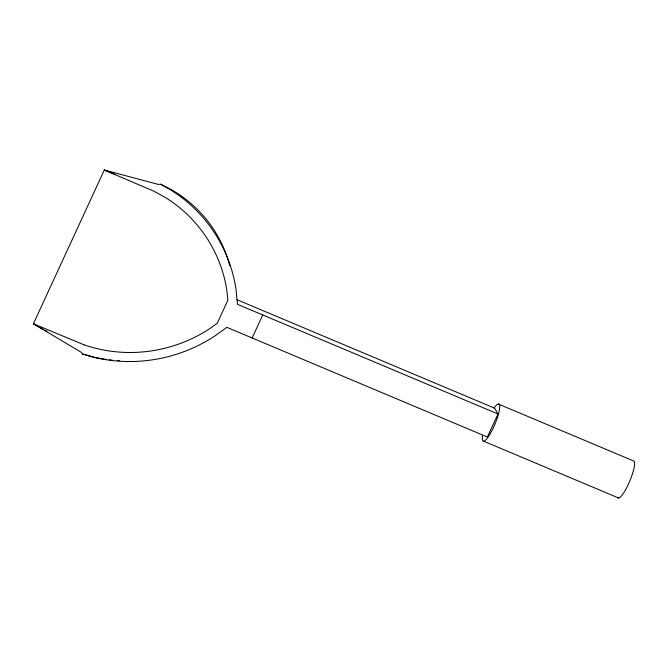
<?xml version="1.0" encoding="UTF-8"?>
<svg xmlns="http://www.w3.org/2000/svg" width="668" height="668" viewBox="0 0 668 668"><rect width="100%" height="100%" fill="white"/><g stroke="black" fill="none" stroke-linecap="round" stroke-linejoin="round"><path stroke-width="1" d="M252.12 337.975L262.741 314.954M237.056 299.732L494.671 408.198L497.994 414.001L487.373 437.031L226.878 327.345L214.587 336.179A151.594 146.359 -29.8 0 1 93.796 357.246L82.448 353.948L80.962 352.136L33.4 323.771L104.3 170.014L158.333 184.41L160.696 184.243L170.616 189.219A148.538 134.685 -32.6 0 1 229.709 265.588M82.448 353.948L93.178 357.046A148.379 138.426 -55.7 0 0 106.145 359.442M114.888 174.381L104.3 170.014L154.366 191.415L165.973 197.87A142.192 137.282 -29.8 0 1 226.97 291.256L227.863 300.266L217.242 323.295L209.694 328.714A142 137.099 -29.8 0 1 84.001 344.797M83.993 344.822L33.4 323.771A174.615 164.62 -52.5 0 0 43.303 329.407M498.378 404.04L633.256 460.828A20.082 4.208 -67.2 0 1 629.565 481.553A20.082 4.208 -67.2 0 1 617.591 497.426M497.994 414.001L237.499 304.324L236.054 289.695A151.745 146.509 -29.8 0 0 170.941 190.063L160.696 184.243M483.665 441.197L618.543 497.986M494.019 408.048A20.082 4.208 -67.2 0 1 499.322 410.461A20.082 4.208 -67.2 0 1 488.751 436.129A20.082 4.208 -67.2 0 1 482.53 435.954M47.002 331.278A174.615 164.62 -52.5 0 1 45.148 330.351M119.363 360.553A148.379 138.426 -55.7 0 1 117.317 360.469M112.224 360.119A148.379 138.426 -55.7 0 1 109.176 359.81"/></g></svg>
